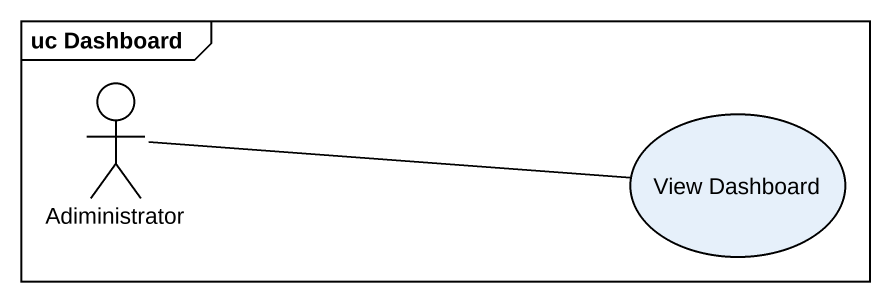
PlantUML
@startuml
mainframe uc Dashboard
actor Adiministrator
usecase "View Dashboard" as View_Dashboard
Adiministrator -right- View_Dashboard
@enduml
